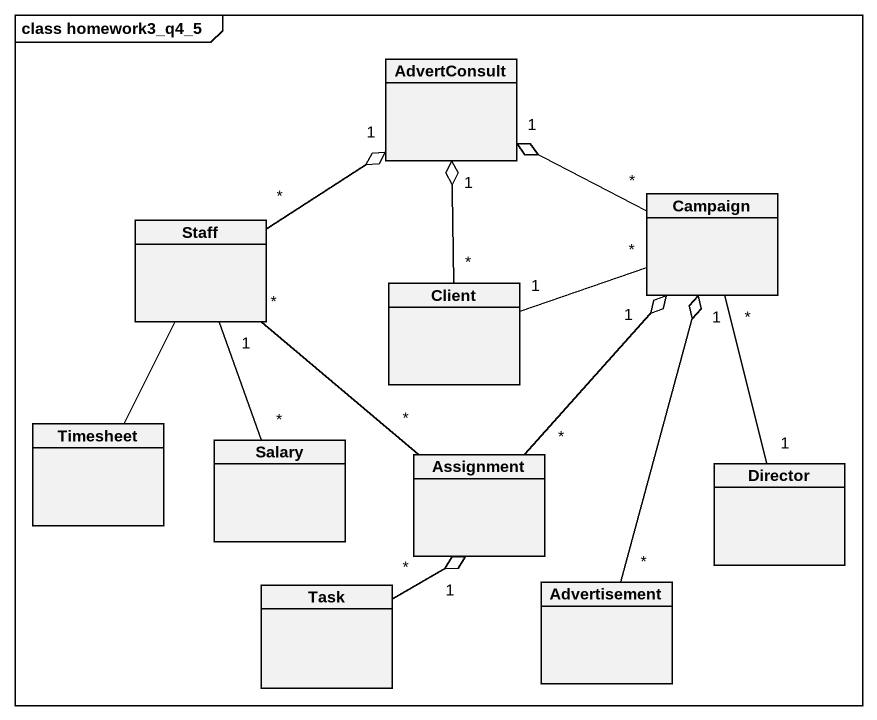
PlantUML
@startuml
mainframe class homework3_q4_5
hide circle
hide empty members
class AdvertConsult
class Staff
class Campaign
class Client
class Timesheet
class Salary
class Assignment
class Director
class Task
class Advertisement
Staff "*" -up-o "1" AdvertConsult
Staff -- Timesheet
Staff "*" -- "*" Assignment
Campaign "*" -left-o "1" AdvertConsult
Client "*" -up-o "1" AdvertConsult
Client "1" -right- "*" Campaign
Salary "*" -up- "1" Staff
Assignment "*" -up-o "1" Campaign
Director "1" -up- "*" Campaign
Task "*" -up-o "1" Assignment
Advertisement "*" -up-o "1" Campaign
@enduml
